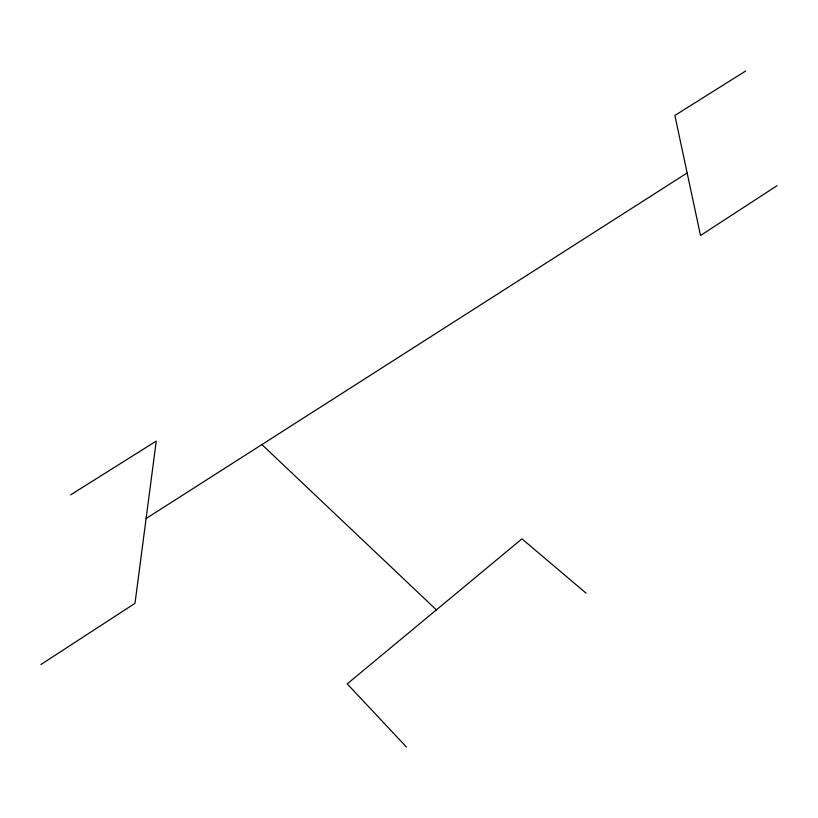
<?xml version="1.0" encoding="UTF-8"?>
<svg xmlns="http://www.w3.org/2000/svg" width="818" height="818" viewBox="0 0 818 818"><rect width="100%" height="100%" fill="white"/><g stroke="black" fill="none" stroke-linecap="round" stroke-linejoin="round"><path stroke-width="1.23" d="M40.9 664.533L134.99 603.326L156.248 441.096L70.716 494.808M777.1 185.666L700.515 235.482L674.86 115.45L745.689 70.982M146.105 518.53L687.151 172.966M586.087 593.173L521.956 538.857L347.21 683.889L406.434 747.018M261.913 444.563L436.383 609.88"/></g></svg>
